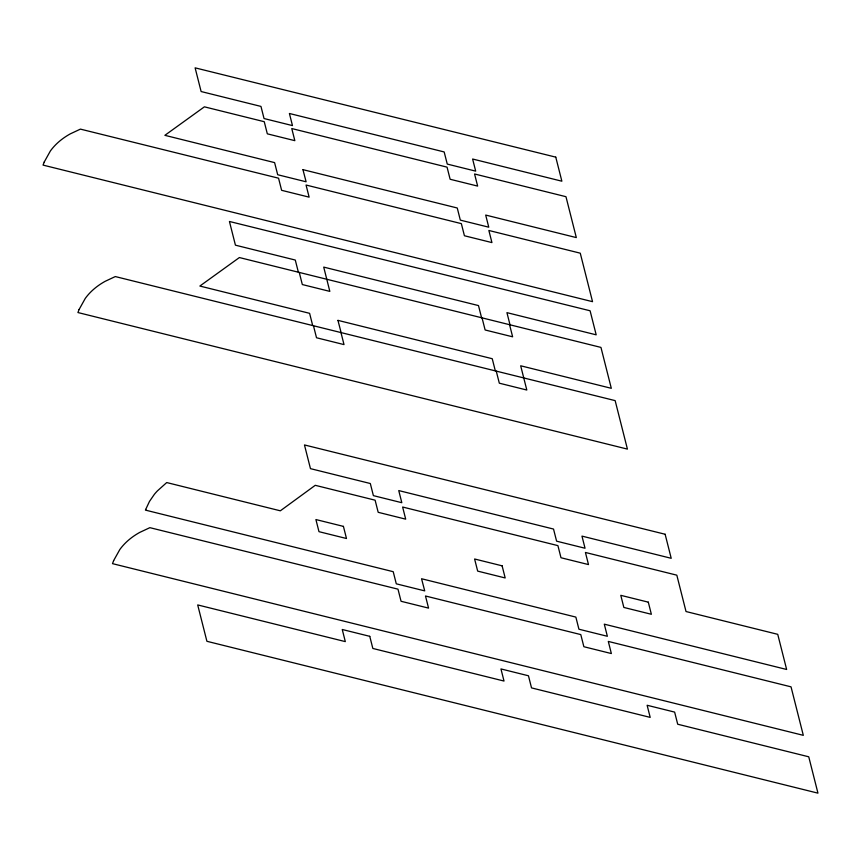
<?xml version="1.0" encoding="UTF-8"?>
<svg xmlns="http://www.w3.org/2000/svg" width="861" height="861" viewBox="0 0 861 861"><rect width="100%" height="100%" fill="white"/><g stroke="black" fill="none" stroke-linecap="round" stroke-linejoin="round"><path stroke-width="1.29" d="M303.04 169.671L457.256 207.996L460.323 220.125L488.757 227.186L485.69 215.067L576.321 237.593L565.968 196.695L474.572 173.976L477.64 186.094L450.131 179.26L447.063 167.142L291.771 128.547L294.839 140.666L267.319 133.832L264.252 121.702L204.401 106.829L164.871 135.328L274.605 162.611L277.683 174.729L306.107 181.789L302.954 169.649M338.029 320.389L492.244 358.714L495.312 370.843M337.942 320.367L341.096 332.507M481.568 317.698L478.49 305.58L323.714 267.104L329.828 291.384L302.319 284.55L299.251 272.42M510.003 324.769L506.935 312.64L596.189 334.832L590.097 310.778L229.435 221.471L235.43 245.17L295.28 260.044L298.358 272.162M509.561 324.694L512.629 336.812L485.12 329.978L482.052 317.86M496.248 371.069L499.315 383.188L526.814 390.033L520.679 365.785L611.31 388.311L600.956 347.413L239.39 257.547L199.86 286.046L309.605 313.329L312.672 325.447M340.945 332.475L344.013 344.594L316.514 337.76L313.436 325.641M44.202 162.072L43.05 165.097L592.54 301.673L580.26 253.177L488.865 230.468L491.932 242.587L464.423 235.753L461.356 223.634L306.053 185.029L309.131 197.147L281.622 190.313L278.555 178.195L80.428 129.118L70.333 133.842A192.164 98.391 26.8 0 0 50.368 150.998L44.202 162.072M79.083 309.519L77.931 312.543L627.421 449.108L615.152 400.623L115.309 276.564L105.214 281.289A192.164 98.391 26.8 0 0 85.25 298.444L79.083 309.519M113.641 560.608L112.5 563.643L803.313 735.337L791.033 686.841L608.297 641.423L611.364 653.553L583.866 646.719L580.788 634.589L425.485 595.995L428.563 608.114L401.054 601.279L397.986 589.161L149.879 527.664L139.773 532.389A192.164 98.391 26.8 0 0 119.819 549.544L113.641 560.608M145.703 509.432L145.434 510.11L393.219 571.693L396.286 583.823L424.721 590.883L421.556 578.743L575.858 617.089L578.926 629.219L607.36 636.279L604.293 624.16L786.642 669.481L777.741 634.331L686.023 611.536L676.821 575.17L585.426 552.461L588.493 564.579L560.985 557.745L557.917 545.626L402.625 507.021L405.692 519.151L378.183 512.306L375.116 500.187L315.255 485.313L280.342 510.81L166.722 482.558L157.498 490.813A179.346 91.836 26.8 0 0 154.323 494.386L149.491 501.403L145.703 509.432M555.775 157.143L195.113 67.847L201.119 91.535L260.969 106.42L264.036 118.538L292.471 125.598L289.404 113.48L444.168 151.945L447.257 164.074L475.681 171.135L472.614 159.016L561.867 181.197L555.775 157.143M665.133 534.25L304.46 444.943L310.466 468.642L370.316 483.516L373.383 495.635L401.818 502.706L398.751 490.576L553.526 529.052L556.604 541.171L585.039 548.242L581.961 536.112L671.214 558.305L665.133 534.25M343.421 526.383L315.901 519.549L318.979 531.668L346.488 538.512L343.421 526.383M502.114 565.828L474.605 558.993L477.672 571.112L505.181 577.957L502.114 565.828M648.301 602.162L620.781 595.328L623.848 607.446L651.368 614.28L648.301 602.162M369.767 636.333L342.248 629.488L345.315 641.617L197.696 604.928L206.909 641.294L817.95 793.153L808.748 756.797L677.704 724.23L674.637 712.101L647.128 705.267L650.195 717.385L531.528 687.896L528.46 675.777L500.951 668.932L504.019 681.051L372.835 648.451L369.767 636.333"/></g></svg>
